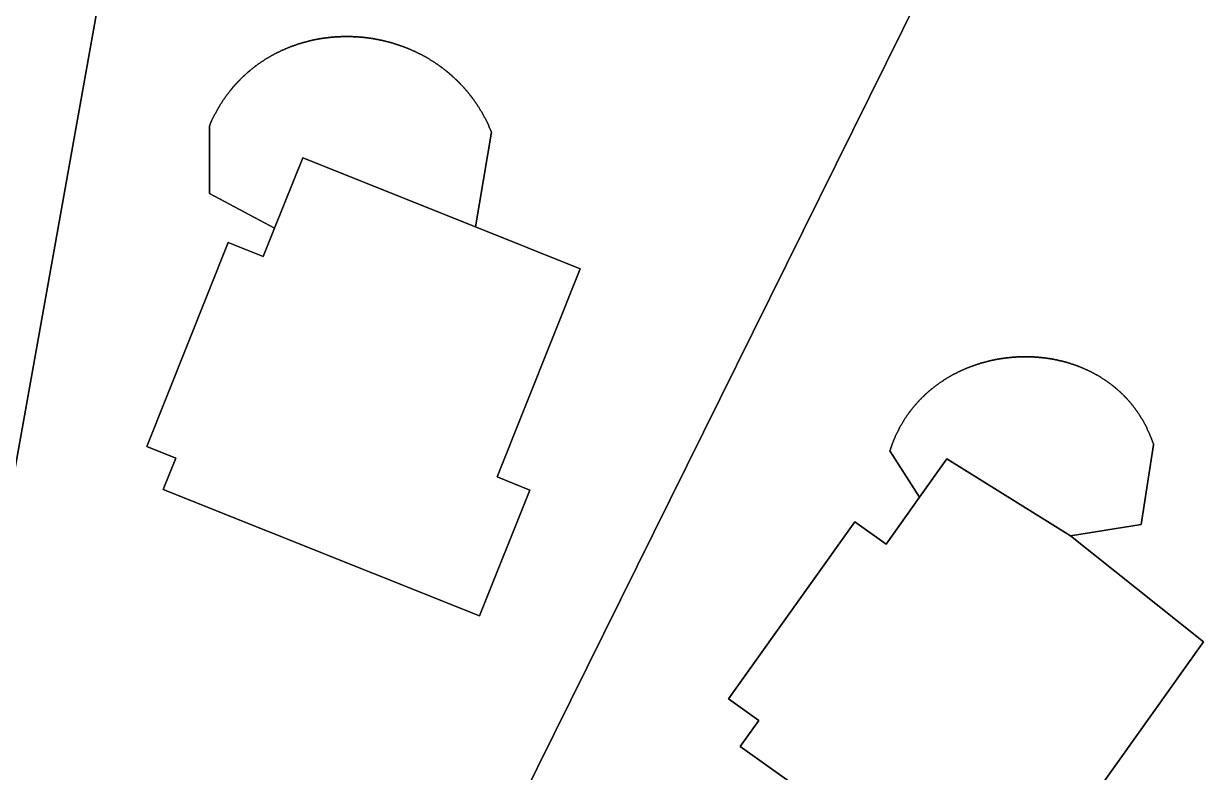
# Model space of a CAD drawing. Header units: millimetres. Extents: x 539514 to 908003, y -69769 to 203909.
# Drawn here: x 618112 to 674203, y 138767 to 174373 of the extents above; entities that cross this region are included whole.
import ezdxf

# ---------------------------------------------------------------- set-up
doc = ezdxf.new("R2010")
doc.units = ezdxf.units.MM
doc.layers.add('CLOSED_AREAS', color=7, linetype='Continuous')
doc.layers.add('REGION_HOLES', color=7, linetype='Continuous')

msp = doc.modelspace()

# ---------------------------------------------------------------- linework, layer by layer
at = {"layer": 'CLOSED_AREAS'}
for points in [[(615286.309, 139774.664), (625779.749, 198363.034)], [(625779.749, 198363.034), (615286.309, 139774.664)], [(638605.063, 131030.132), (665421.631, 185246.235)], [(665421.631, 185246.235), (638605.063, 131030.132)]]:
    msp.add_lwpolyline(points, dxfattribs=at)
for points in [[(626945.686, 169506.076), (626945.686, 166299.747), (630044.528, 164652.231), (631381.057, 167995.289), (639601.149, 164708.959), (640353.97, 169214.592), (640340.029, 169248.781), (640325.947, 169282.843), (640311.724, 169316.779), (640297.361, 169350.588), (640282.858, 169384.271), (640268.216, 169417.826), (640253.435, 169451.255), (640238.515, 169484.558), (640223.458, 169517.733), (640208.264, 169550.782), (640192.934, 169583.704), (640177.467, 169616.499), (640161.866, 169649.166), (640146.129, 169681.708), (640130.258, 169714.122), (640114.253, 169746.409), (640098.115, 169778.569), (640081.844, 169810.601), (640065.441, 169842.507), (640048.906, 169874.286), (640032.241, 169905.938), (640015.445, 169937.462), (639998.519, 169968.859), (639981.464, 170000.129), (639964.28, 170031.272), (639946.967, 170062.287), (639929.527, 170093.175), (639911.96, 170123.936), (639894.266, 170154.569), (639876.446, 170185.075), (639858.501, 170215.453), (639840.43, 170245.704), (639822.236, 170275.827), (639803.917, 170305.823), (639785.475, 170335.692), (639766.91, 170365.432), (639748.223, 170395.045), (639729.414, 170424.531), (639710.485, 170453.889), (639691.434, 170483.119), (639672.264, 170512.221), (639652.974, 170541.195), (639633.565, 170570.042), (639614.038, 170598.761), (639594.393, 170627.352), (639574.631, 170655.815), (639554.752, 170684.151), (639534.757, 170712.358), (639514.646, 170740.437), (639494.42, 170768.388), (639474.08, 170796.212), (639453.626, 170823.907), (639433.058, 170851.474), (639412.378, 170878.913), (639391.585, 170906.224), (639370.68, 170933.406), (639349.664, 170960.461), (639328.538, 170987.387), (639307.301, 171014.185), (639285.955, 171040.855), (639264.5, 171067.396), (639242.936, 171093.809), (639221.265, 171120.094), (639199.486, 171146.25), (639177.6, 171172.277), (639155.608, 171198.177), (639133.51, 171223.947), (639111.307, 171249.59), (639089, 171275.103), (639066.588, 171300.488), (639044.073, 171325.745), (639021.455, 171350.872), (638998.735, 171375.871), (638975.913, 171400.742), (638952.989, 171425.483), (638929.965, 171450.096), (638906.84, 171474.58), (638883.616, 171498.936), (638860.293, 171523.162), (638836.871, 171547.259), (638813.351, 171571.228), (638789.734, 171595.068), (638766.019, 171618.778), (638742.209, 171642.36), (638718.302, 171665.813), (638694.301, 171689.136), (638670.204, 171712.331), (638646.014, 171735.396), (638621.73, 171758.332), (638597.353, 171781.139), (638572.883, 171803.817), (638548.321, 171826.366), (638523.668, 171848.785), (638498.924, 171871.075), (638474.09, 171893.236), (638449.166, 171915.267), (638424.153, 171937.169), (638399.051, 171958.942), (638373.861, 171980.585), (638348.584, 172002.098), (638323.219, 172023.482), (638297.768, 172044.737), (638272.231, 172065.862), (638246.609, 172086.858), (638220.902, 172107.723), (638195.111, 172128.46), (638169.236, 172149.066), (638143.278, 172169.543), (638117.237, 172189.89), (638091.115, 172210.107), (638064.91, 172230.195), (638038.625, 172250.152), (638012.259, 172269.98), (637985.814, 172289.678), (637959.289, 172309.246), (637932.686, 172328.684), (637906.004, 172347.992), (637879.245, 172367.171), (637852.408, 172386.219), (637825.495, 172405.137), (637798.506, 172423.925), (637771.442, 172442.582), (637744.303, 172461.11), (637717.089, 172479.508), (637689.801, 172497.775), (637662.441, 172515.912), (637635.007, 172533.919), (637607.502, 172551.795), (637579.925, 172569.541), (637552.276, 172587.157), (637524.558, 172604.643), (637496.769, 172621.998), (637468.911, 172639.222), (637440.984, 172656.316), (637412.989, 172673.28), (637384.926, 172690.113), (637356.796, 172706.816), (637328.599, 172723.388), (637300.336, 172739.829), (637272.008, 172756.14), (637243.614, 172772.32), (637215.157, 172788.369), (637186.635, 172804.288), (637158.05, 172820.075), (637129.402, 172835.732), (637100.692, 172851.259), (637071.92, 172866.654), (637043.087, 172881.918), (637014.194, 172897.052), (636985.24, 172912.055), (636956.227, 172926.926), (636927.155, 172941.667), (636898.024, 172956.277), (636868.836, 172970.755), (636839.591, 172985.103), (636810.288, 172999.319), (636780.93, 173013.404), (636751.516, 173027.358), (636722.047, 173041.181), (636692.523, 173054.873), (636662.945, 173068.433), (636633.314, 173081.862), (636603.63, 173095.16), (636573.894, 173108.326), (636544.106, 173121.361), (636514.266, 173134.265), (636484.376, 173147.037), (636454.436, 173159.678), (636424.446, 173172.187), (636394.407, 173184.565), (636364.32, 173196.811), (636334.185, 173208.925), (636304.002, 173220.908), (636273.773, 173232.76), (636243.497, 173244.479), (636213.175, 173256.067), (636182.809, 173267.523), (636152.397, 173278.848), (636121.942, 173290.04), (636091.443, 173301.101), (636060.901, 173312.03), (636030.317, 173322.827), (635999.69, 173333.492), (635969.023, 173344.026), (635938.315, 173354.427), (635907.566, 173364.696), (635876.778, 173374.833), (635845.95, 173384.839), (635815.084, 173394.712), (635784.18, 173404.453), (635753.239, 173414.062), (635722.26, 173423.538), (635691.246, 173432.883), (635660.195, 173442.095), (635629.109, 173451.175), (635597.988, 173460.123), (635566.834, 173468.938), (635535.645, 173477.621), (635504.424, 173486.172), (635473.17, 173494.59), (635441.883, 173502.876), (635410.566, 173511.03), (635379.218, 173519.05), (635347.839, 173526.939), (635316.431, 173534.695), (635284.993, 173542.318), (635253.527, 173549.808), (635222.032, 173557.166), (635190.51, 173564.392), (635158.961, 173571.484), (635127.385, 173578.444), (635095.784, 173585.271), (635064.157, 173591.966), (635032.505, 173598.527), (635000.829, 173604.956), (634969.13, 173611.252), (634937.407, 173617.415), (634905.661, 173623.445), (634873.894, 173629.342), (634842.105, 173635.106), (634810.295, 173640.737), (634778.464, 173646.234), (634746.614, 173651.599), (634714.744, 173656.831), (634682.856, 173661.93), (634650.949, 173666.895), (634619.025, 173671.727), (634587.083, 173676.426), (634555.125, 173680.992), (634523.151, 173685.425), (634491.161, 173689.724), (634459.157, 173693.89), (634427.138, 173697.922), (634395.106, 173701.821), (634363.06, 173705.587), (634331.001, 173709.219), (634298.93, 173712.717), (634266.848, 173716.083), (634234.754, 173719.314), (634202.65, 173722.412), (634170.536, 173725.376), (634138.413, 173728.207), (634106.281, 173730.904), (634074.14, 173733.468), (634041.992, 173735.897), (634009.836, 173738.193), (633977.674, 173740.355), (633945.505, 173742.384), (633913.332, 173744.278), (633881.153, 173746.039), (633848.969, 173747.665), (633816.782, 173749.158), (633784.591, 173750.517), (633752.398, 173751.742), (633720.202, 173752.833), (633688.004, 173753.789), (633655.806, 173754.612), (633623.606, 173755.301), (633591.407, 173755.855), (633559.208, 173756.275), (633527.01, 173756.561), (633494.814, 173756.713), (633462.62, 173756.731), (633430.429, 173756.614), (633398.241, 173756.363), (633366.056, 173755.978), (633333.876, 173755.458), (633301.701, 173754.804), (633269.531, 173754.015), (633237.368, 173753.092), (633205.21, 173752.035), (633173.06, 173750.843), (633140.918, 173749.516), (633108.784, 173748.055), (633076.658, 173746.459), (633044.542, 173744.729), (633012.435, 173742.864), (632980.339, 173740.864), (632948.254, 173738.73), (632916.181, 173736.461), (632884.119, 173734.057), (632852.07, 173731.518), (632820.034, 173728.844), (632788.012, 173726.036), (632756.004, 173723.092), (632724.011, 173720.014), (632692.034, 173716.801), (632660.072, 173713.452), (632628.126, 173709.969), (632596.198, 173706.351), (632564.287, 173702.597), (632532.394, 173698.709), (632500.52, 173694.685), (632468.665, 173690.526), (632436.83, 173686.232), (632405.015, 173681.803), (632373.221, 173677.238), (632341.448, 173672.539), (632309.698, 173667.704), (632277.969, 173662.733), (632246.264, 173657.627), (632214.583, 173652.386), (632182.925, 173647.01), (632151.292, 173641.498), (632119.685, 173635.85), (632088.103, 173630.067), (632056.548, 173624.148), (632025.019, 173618.094), (631993.518, 173611.904), (631962.045, 173605.579), (631930.601, 173599.118), (631899.186, 173592.521), (631867.8, 173585.789), (631836.444, 173578.92), (631805.12, 173571.916), (631773.826, 173564.776), (631742.565, 173557.501), (631711.335, 173550.089), (631680.139, 173542.542), (631648.976, 173534.858), (631617.848, 173527.039), (631586.754, 173519.084), (631555.695, 173510.993), (631524.671, 173502.765), (631493.684, 173494.402), (631462.734, 173485.902), (631431.821, 173477.267), (631400.946, 173468.495), (631370.11, 173459.587), (631339.312, 173450.543), (631308.554, 173441.362), (631277.836, 173432.045), (631247.159, 173422.592), (631216.523, 173413.003), (631185.929, 173403.277), (631155.377, 173393.415), (631124.868, 173383.416), (631094.402, 173373.281), (631063.981, 173363.01), (631033.603, 173352.602), (631003.271, 173342.057), (630972.985, 173331.376), (630942.744, 173320.558), (630912.551, 173309.604), (630882.404, 173298.513), (630852.306, 173287.285), (630822.255, 173275.921), (630792.254, 173264.42), (630762.302, 173252.782), (630732.4, 173241.007), (630702.549, 173229.095), (630672.749, 173217.047), (630643, 173204.861), (630613.304, 173192.539), (630583.66, 173180.08), (630554.07, 173167.484), (630524.533, 173154.75), (630495.051, 173141.88), (630465.624, 173128.873), (630436.253, 173115.728), (630406.937, 173102.447), (630377.678, 173089.028), (630348.477, 173075.472), (630319.333, 173061.779), (630290.247, 173047.949), (630261.22, 173033.981), (630232.252, 173019.876), (630203.345, 173005.634), (630174.497, 172991.254), (630145.711, 172976.737), (630116.987, 172962.083), (630088.324, 172947.291), (630059.724, 172932.361), (630031.188, 172917.294), (630002.715, 172902.09), (629974.306, 172886.748), (629945.962, 172871.268), (629917.684, 172855.651), (629889.472, 172839.896), (629861.326, 172824.004), (629833.247, 172807.973), (629805.236, 172791.805), (629777.293, 172775.499), (629749.419, 172759.056), (629721.614, 172742.474), (629693.879, 172725.755), (629666.214, 172708.898), (629638.62, 172691.903), (629611.098, 172674.77), (629583.647, 172657.499), (629556.269, 172640.089), (629528.965, 172622.542), (629501.734, 172604.857), (629474.577, 172587.034), (629447.495, 172569.073), (629420.488, 172550.973), (629393.557, 172532.735), (629366.703, 172514.359), (629339.925, 172495.845), (629313.225, 172477.193), (629286.603, 172458.402), (629260.06, 172439.473), (629233.596, 172420.405), (629207.212, 172401.2), (629180.907, 172381.855), (629154.684, 172362.373), (629128.542, 172342.751), (629102.482, 172322.992), (629076.505, 172303.094), (629050.61, 172283.057), (629024.799, 172262.881), (628999.072, 172242.567), (628973.43, 172222.115), (628947.873, 172201.523), (628922.402, 172180.793), (628897.017, 172159.924), (628871.72, 172138.917), (628846.509, 172117.77), (628821.386, 172096.485), (628796.352, 172075.061), (628771.407, 172053.498), (628746.552, 172031.796), (628721.787, 172009.956), (628697.113, 171987.976), (628672.529, 171965.857), (628648.038, 171943.599), (628623.639, 171921.202), (628599.333, 171898.666), (628575.121, 171875.991), (628551.002, 171853.177), (628526.978, 171830.223), (628503.049, 171807.131), (628479.216, 171783.899), (628455.479, 171760.528), (628431.839, 171737.017), (628408.296, 171713.367), (628384.851, 171689.578), (628361.505, 171665.65), (628338.257, 171641.582), (628315.109, 171617.374), (628292.062, 171593.027), (628269.114, 171568.541), (628246.268, 171543.915), (628223.524, 171519.15), (628200.882, 171494.245), (628178.342, 171469.2), (628155.907, 171444.016), (628133.575, 171418.692), (628111.347, 171393.228), (628089.225, 171367.624), (628067.208, 171341.881), (628045.297, 171315.998), (628023.493, 171289.975), (628001.796, 171263.812), (627980.207, 171237.51), (627958.727, 171211.067), (627937.355, 171184.485), (627916.093, 171157.762), (627894.94, 171130.9), (627873.898, 171103.897), (627852.968, 171076.755), (627832.148, 171049.472), (627811.441, 171022.049), (627790.847, 170994.487), (627770.366, 170966.783), (627749.999, 170938.94), (627729.747, 170910.957), (627709.609, 170882.833), (627689.586, 170854.569), (627669.68, 170826.164), (627649.891, 170797.62), (627630.218, 170768.934), (627610.663, 170740.109), (627591.227, 170711.143), (627571.909, 170682.036), (627552.71, 170652.789), (627533.632, 170623.402), (627514.674, 170593.874), (627495.836, 170564.205), (627477.121, 170534.396), (627458.527, 170504.446), (627440.056, 170474.355), (627421.709, 170444.124), (627403.485, 170413.752), (627385.385, 170383.239), (627367.41, 170352.585), (627349.561, 170321.791), (627331.837, 170290.856), (627314.24, 170259.779), (627296.77, 170228.562), (627279.428, 170197.204), (627262.214, 170165.705), (627245.128, 170134.065), (627228.172, 170102.284), (627211.345, 170070.362), (627194.649, 170038.299), (627178.084, 170006.095), (627161.65, 169973.749), (627145.348, 169941.263), (627129.179, 169908.635), (627113.143, 169875.866), (627097.24, 169842.955), (627081.472, 169809.904), (627065.838, 169776.711), (627050.34, 169743.376), (627034.978, 169709.901), (627019.751, 169676.284), (627004.662, 169642.525), (626989.711, 169608.625), (626974.897, 169574.584), (626960.222, 169540.401)], [(639601.149, 164708.959), (631381.057, 167995.289), (630044.528, 164652.231), (629502.828, 163297.278), (627843.046, 163960.846), (623963.361, 154256.595), (625344.551, 153704.406), (624751.253, 152220.39), (639783.375, 146210.663), (642175.721, 152194.635), (640619.024, 152816.991), (644577.89, 162719.296)], [(660705.02, 151846.858), (662006.24, 153671.708), (667890.533, 150012.391), (671251.319, 150559.588), (671834.288, 154348.886), (671823.035, 154382.728), (671811.623, 154416.43), (671800.055, 154449.992), (671788.329, 154483.414), (671776.448, 154516.697), (671764.411, 154549.839), (671752.219, 154582.841), (671739.873, 154615.704), (671727.373, 154648.427), (671714.721, 154681.01), (671701.916, 154713.453), (671688.96, 154745.756), (671675.852, 154777.92), (671662.594, 154809.944), (671649.186, 154841.829), (671635.629, 154873.573), (671621.923, 154905.179), (671608.069, 154936.644), (671594.068, 154967.971), (671579.921, 154999.157), (671565.627, 155030.205), (671551.188, 155061.113), (671536.604, 155091.881), (671521.875, 155122.51), (671507.003, 155153), (671491.988, 155183.351), (671476.831, 155213.562), (671461.532, 155243.634), (671446.092, 155273.567), (671430.512, 155303.361), (671414.792, 155333.016), (671398.932, 155362.531), (671382.934, 155391.908), (671366.798, 155421.145), (671350.524, 155450.243), (671334.114, 155479.203), (671317.568, 155508.023), (671300.886, 155536.705), (671284.07, 155565.248), (671267.119, 155593.651), (671250.035, 155621.916), (671232.817, 155650.043), (671215.468, 155678.03), (671197.986, 155705.879), (671180.374, 155733.589), (671162.631, 155761.161), (671144.758, 155788.593), (671126.756, 155815.888), (671108.626, 155843.043), (671090.367, 155870.061), (671071.981, 155896.939), (671053.468, 155923.679), (671034.83, 155950.281), (671016.065, 155976.744), (670997.176, 156003.069), (670978.163, 156029.256), (670959.026, 156055.304), (670939.766, 156081.214), (670920.384, 156106.986), (670900.88, 156132.62), (670881.255, 156158.115), (670861.51, 156183.472), (670841.644, 156208.692), (670821.66, 156233.773), (670801.556, 156258.716), (670781.335, 156283.521), (670760.997, 156308.188), (670740.541, 156332.717), (670719.97, 156357.108), (670699.283, 156381.361), (670678.481, 156405.476), (670657.565, 156429.454), (670636.536, 156453.293), (670615.393, 156476.995), (670594.139, 156500.559), (670572.772, 156523.986), (670551.294, 156547.274), (670529.706, 156570.426), (670508.008, 156593.439), (670486.201, 156616.315), (670464.285, 156639.053), (670442.261, 156661.654), (670420.13, 156684.118), (670397.892, 156706.443), (670375.548, 156728.632), (670353.098, 156750.683), (670330.544, 156772.597), (670307.885, 156794.373), (670285.123, 156816.012), (670262.257, 156837.514), (670239.29, 156858.878), (670216.22, 156880.106), (670193.05, 156901.196), (670169.779, 156922.149), (670146.408, 156942.965), (670122.938, 156963.644), (670099.369, 156984.186), (670075.703, 157004.59), (670051.939, 157024.858), (670028.078, 157044.989), (670004.121, 157064.983), (669980.068, 157084.84), (669955.921, 157104.56), (669931.68, 157124.144), (669907.345, 157143.59), (669882.916, 157162.9), (669858.396, 157182.073), (669833.784, 157201.109), (669809.08, 157220.009), (669784.287, 157238.772), (669759.403, 157257.399), (669734.43, 157275.888), (669709.368, 157294.242), (669684.219, 157312.459), (669658.982, 157330.539), (669633.658, 157348.483), (669608.248, 157366.29), (669582.753, 157383.961), (669557.173, 157401.496), (669531.508, 157418.894), (669505.76, 157436.157), (669479.929, 157453.282), (669454.016, 157470.272), (669428.021, 157487.125), (669401.944, 157503.843), (669375.788, 157520.424), (669349.551, 157536.869), (669323.235, 157553.178), (669296.84, 157569.351), (669270.368, 157585.388), (669243.818, 157601.289), (669217.191, 157617.054), (669190.488, 157632.683), (669163.71, 157648.176), (669136.857, 157663.533), (669109.929, 157678.755), (669082.928, 157693.841), (669055.854, 157708.791), (669028.708, 157723.605), (669001.49, 157738.283), (668974.2, 157752.826), (668946.84, 157767.234), (668919.411, 157781.505), (668891.912, 157795.641), (668864.344, 157809.642), (668836.708, 157823.507), (668809.005, 157837.237), (668781.235, 157850.831), (668753.4, 157864.29), (668725.498, 157877.613), (668697.532, 157890.801), (668669.501, 157903.854), (668641.407, 157916.771), (668613.25, 157929.553), (668585.03, 157942.2), (668556.749, 157954.712), (668528.406, 157967.089), (668500.003, 157979.33), (668471.54, 157991.437), (668443.018, 158003.408), (668414.437, 158015.244), (668385.798, 158026.946), (668357.102, 158038.512), (668328.349, 158049.943), (668299.54, 158061.24), (668270.676, 158072.402), (668241.756, 158083.428), (668212.782, 158094.32), (668183.755, 158105.078), (668154.674, 158115.7), (668125.541, 158126.188), (668096.357, 158136.541), (668067.121, 158146.759), (668037.835, 158156.843), (668008.499, 158166.792), (667979.113, 158176.607), (667949.679, 158186.287), (667920.197, 158195.833), (667890.667, 158205.244), (667861.091, 158214.521), (667831.469, 158223.663), (667801.801, 158232.671), (667772.088, 158241.545), (667742.331, 158250.284), (667712.53, 158258.889), (667682.686, 158267.36), (667652.8, 158275.697), (667622.872, 158283.899), (667592.903, 158291.967), (667562.893, 158299.901), (667532.844, 158307.702), (667502.755, 158315.368), (667472.628, 158322.9), (667442.462, 158330.298), (667412.259, 158337.562), (667382.02, 158344.692), (667351.744, 158351.688), (667321.432, 158358.55), (667291.086, 158365.279), (667260.706, 158371.874), (667230.292, 158378.335), (667199.844, 158384.662), (667169.365, 158390.856), (667138.853, 158396.915), (667108.311, 158402.842), (667077.738, 158408.634), (667047.135, 158414.293), (667016.502, 158419.819), (666985.841, 158425.211), (666955.153, 158430.469), (666924.436, 158435.594), (666893.693, 158440.586), (666862.924, 158445.444), (666832.129, 158450.169), (666801.309, 158454.76), (666770.465, 158459.219), (666739.597, 158463.544), (666708.707, 158467.735), (666677.794, 158471.794), (666646.859, 158475.719), (666615.902, 158479.512), (666584.926, 158483.171), (666553.929, 158486.697), (666522.914, 158490.09), (666491.879, 158493.35), (666460.826, 158496.477), (666429.757, 158499.471), (666398.67, 158502.332), (666367.567, 158505.06), (666336.448, 158507.656), (666305.315, 158510.118), (666274.167, 158512.448), (666243.006, 158514.645), (666211.832, 158516.709), (666180.645, 158518.641), (666149.447, 158520.44), (666118.237, 158522.106), (666087.017, 158523.64), (666055.786, 158525.041), (666024.547, 158526.31), (665993.299, 158527.446), (665962.043, 158528.45), (665930.779, 158529.321), (665899.508, 158530.059), (665868.232, 158530.666), (665836.95, 158531.14), (665805.663, 158531.482), (665774.371, 158531.691), (665743.076, 158531.768), (665711.778, 158531.713), (665680.478, 158531.526), (665649.176, 158531.207), (665617.872, 158530.755), (665586.568, 158530.171), (665555.264, 158529.456), (665523.961, 158528.608), (665492.659, 158527.628), (665461.359, 158526.517), (665430.062, 158525.273), (665398.767, 158523.897), (665367.477, 158522.39), (665336.191, 158520.751), (665304.91, 158518.98), (665273.635, 158517.077), (665242.366, 158515.042), (665211.105, 158512.876), (665179.85, 158510.578), (665148.604, 158508.148), (665117.367, 158505.587), (665086.139, 158502.894), (665054.921, 158500.069), (665023.714, 158497.113), (664992.518, 158494.026), (664961.335, 158490.807), (664930.163, 158487.457), (664899.005, 158483.975), (664867.861, 158480.362), (664836.731, 158476.617), (664805.616, 158472.741), (664774.517, 158468.734), (664743.435, 158464.596), (664712.369, 158460.326), (664681.321, 158455.926), (664650.291, 158451.394), (664619.279, 158446.731), (664588.288, 158441.937), (664557.316, 158437.012), (664526.365, 158431.955), (664495.435, 158426.768), (664464.527, 158421.45), (664433.642, 158416.001), (664402.78, 158410.421), (664371.942, 158404.71), (664341.128, 158398.869), (664310.339, 158392.896), (664279.576, 158386.793), (664248.84, 158380.559), (664218.13, 158374.194), (664187.448, 158367.699), (664156.794, 158361.073), (664126.168, 158354.316), (664095.573, 158347.429), (664065.007, 158340.411), (664034.472, 158333.263), (664003.968, 158325.984), (663973.496, 158318.575), (663943.057, 158311.035), (663912.651, 158303.365), (663882.279, 158295.565), (663851.941, 158287.634), (663821.638, 158279.573), (663791.371, 158271.382), (663761.14, 158263.06), (663730.946, 158254.608), (663700.79, 158246.027), (663670.672, 158237.314), (663640.592, 158228.472), (663610.552, 158219.5), (663580.552, 158210.398), (663550.593, 158201.165), (663520.675, 158191.803), (663490.799, 158182.311), (663460.966, 158172.689), (663431.176, 158162.937), (663401.429, 158153.055), (663371.727, 158143.043), (663342.07, 158132.901), (663312.459, 158122.63), (663282.894, 158112.229), (663253.376, 158101.698), (663223.905, 158091.038), (663194.483, 158080.248), (663165.109, 158069.328), (663135.785, 158058.279), (663106.511, 158047.1), (663077.288, 158035.792), (663048.115, 158024.354), (663018.995, 158012.787), (662989.927, 158001.09), (662960.913, 157989.264), (662931.952, 157977.309), (662903.046, 157965.224), (662874.195, 157953.01), (662845.399, 157940.667), (662816.66, 157928.194), (662787.977, 157915.593), (662759.353, 157902.862), (662730.786, 157890.002), (662702.278, 157877.013), (662673.829, 157863.894), (662645.441, 157850.647), (662617.113, 157837.271), (662588.847, 157823.766), (662560.642, 157810.132), (662532.5, 157796.369), (662504.421, 157782.477), (662476.406, 157768.456), (662448.456, 157754.307), (662420.57, 157740.028), (662392.75, 157725.621), (662364.996, 157711.085), (662337.309, 157696.421), (662309.69, 157681.628), (662282.139, 157666.706), (662254.657, 157651.655), (662227.244, 157636.476), (662199.901, 157621.169), (662172.629, 157605.733), (662145.428, 157590.168), (662118.299, 157574.475), (662091.242, 157558.654), (662064.259, 157542.704), (662037.35, 157526.626), (662010.514, 157510.42), (661983.754, 157494.085), (661957.07, 157477.622), (661930.462, 157461.031), (661903.93, 157444.312), (661877.477, 157427.464), (661851.101, 157410.489), (661824.804, 157393.385), (661798.587, 157376.153), (661772.45, 157358.794), (661746.393, 157341.306), (661720.417, 157323.69), (661694.524, 157305.947), (661668.713, 157288.075), (661642.985, 157270.075), (661617.341, 157251.948), (661591.781, 157233.693), (661566.306, 157215.31), (661540.917, 157196.8), (661515.615, 157178.161), (661490.399, 157159.395), (661465.27, 157140.502), (661440.23, 157121.48), (661415.279, 157102.331), (661390.417, 157083.055), (661365.645, 157063.651), (661340.964, 157044.12), (661316.373, 157024.461), (661291.875, 157004.674), (661267.47, 156984.761), (661243.157, 156964.72), (661218.938, 156944.551), (661194.814, 156924.255), (661170.785, 156903.832), (661146.851, 156883.282), (661123.013, 156862.605), (661099.273, 156841.8), (661075.63, 156820.868), (661052.085, 156799.809), (661028.639, 156778.623), (661005.292, 156757.31), (660982.045, 156735.87), (660958.899, 156714.303), (660935.855, 156692.609), (660912.912, 156670.788), (660890.071, 156648.84), (660867.334, 156626.766), (660844.701, 156604.564), (660822.171, 156582.236), (660799.747, 156559.781), (660777.429, 156537.199), (660755.217, 156514.49), (660733.111, 156491.655), (660711.114, 156468.693), (660689.224, 156445.605), (660667.443, 156422.39), (660645.771, 156399.048), (660624.21, 156375.58), (660602.759, 156351.985), (660581.419, 156328.264), (660560.192, 156304.417), (660539.076, 156280.443), (660518.074, 156256.343), (660497.186, 156232.116), (660476.412, 156207.763), (660455.753, 156183.284), (660435.21, 156158.679), (660414.783, 156133.947), (660394.472, 156109.09), (660374.28, 156084.106), (660354.205, 156058.996), (660334.249, 156033.76), (660314.413, 156008.398), (660294.696, 155982.91), (660275.101, 155957.296), (660255.626, 155931.556), (660236.273, 155905.69), (660217.043, 155879.698), (660197.936, 155853.58), (660178.953, 155827.337), (660160.094, 155800.968), (660141.36, 155774.473), (660122.752, 155747.852), (660104.27, 155721.105), (660085.915, 155694.233), (660067.687, 155667.236), (660049.587, 155640.112), (660031.617, 155612.863), (660013.775, 155585.489), (659996.064, 155557.989), (659978.483, 155530.363), (659961.033, 155502.613), (659943.716, 155474.736), (659926.53, 155446.735), (659909.478, 155418.608), (659892.56, 155390.355), (659875.776, 155361.978), (659859.127, 155333.475), (659842.614, 155304.847), (659826.237, 155276.093), (659809.996, 155247.215), (659793.894, 155218.211), (659777.929, 155189.083), (659762.103, 155159.829), (659746.417, 155130.45), (659730.87, 155100.946), (659715.464, 155071.317), (659700.2, 155041.564), (659685.077, 155011.685), (659670.096, 154981.682), (659655.259, 154951.553), (659640.566, 154921.3), (659626.017, 154890.922), (659611.613, 154860.42), (659597.354, 154829.792), (659583.242, 154799.04), (659569.276, 154768.163), (659555.458, 154737.162), (659541.789, 154706.036), (659528.268, 154674.786), (659514.896, 154643.411), (659501.674, 154611.911), (659488.603, 154580.287), (659475.683, 154548.539), (659462.915, 154516.666), (659450.3, 154484.669), (659437.837, 154452.547), (659425.528, 154420.301), (659413.374, 154387.931), (659401.375, 154355.437), (659389.531, 154322.818), (659377.843, 154290.075), (659366.313, 154257.208), (659354.94, 154224.217), (659343.724, 154191.102), (659332.668, 154157.863), (659321.771, 154124.5), (659311.034, 154091.012), (659300.458, 154057.401)], [(667890.533, 150012.391), (662006.24, 153671.708), (660705.02, 151846.858), (659118.05, 149621.267), (657623.462, 150686.991), (655375.13, 147533.896), (651620.134, 142267.834), (653065.235, 141237.396), (652185.829, 140004.103), (665613.151, 130429.674), (668947.623, 135105.987), (667766.311, 135948.328), (674202.764, 144974.906)]]:
    msp.add_lwpolyline(points, close=True, dxfattribs=at)
at = {"layer": 'REGION_HOLES'}
msp.add_lwpolyline([(640353.97, 169214.592), (639601.149, 164708.959), (644577.89, 162719.296), (640619.024, 152816.991), (642175.721, 152194.635), (639783.375, 146210.663), (624751.253, 152220.39), (625344.551, 153704.406), (623963.361, 154256.595), (627843.046, 163960.846), (629502.828, 163297.278), (630044.528, 164652.231), (626945.686, 166299.747), (626945.686, 169506.076), (626960.222, 169540.401), (626974.897, 169574.584), (626989.711, 169608.625), (627004.662, 169642.525), (627019.751, 169676.284), (627034.978, 169709.901), (627050.34, 169743.376), (627065.838, 169776.711), (627081.472, 169809.904), (627097.24, 169842.955), (627113.143, 169875.866), (627129.179, 169908.635), (627145.348, 169941.263), (627161.65, 169973.749), (627178.084, 170006.095), (627194.649, 170038.299), (627211.345, 170070.362), (627228.172, 170102.284), (627245.128, 170134.065), (627262.214, 170165.705), (627279.428, 170197.204), (627296.77, 170228.562), (627314.24, 170259.779), (627331.837, 170290.856), (627349.561, 170321.791), (627367.41, 170352.585), (627385.385, 170383.239), (627403.485, 170413.752), (627421.709, 170444.124), (627440.056, 170474.355), (627458.527, 170504.446), (627477.121, 170534.396), (627495.836, 170564.205), (627514.674, 170593.874), (627533.632, 170623.402), (627552.71, 170652.789), (627571.909, 170682.036), (627591.227, 170711.143), (627610.663, 170740.109), (627630.218, 170768.934), (627649.891, 170797.62), (627669.68, 170826.164), (627689.586, 170854.569), (627709.609, 170882.833), (627729.747, 170910.957), (627749.999, 170938.94), (627770.366, 170966.783), (627790.847, 170994.487), (627811.441, 171022.049), (627832.148, 171049.472), (627852.968, 171076.755), (627873.898, 171103.897), (627894.94, 171130.9), (627916.093, 171157.762), (627937.355, 171184.485), (627958.727, 171211.067), (627980.207, 171237.51), (628001.796, 171263.812), (628023.493, 171289.975), (628045.297, 171315.998), (628067.208, 171341.881), (628089.225, 171367.624), (628111.347, 171393.228), (628133.575, 171418.692), (628155.907, 171444.016), (628178.342, 171469.2), (628200.882, 171494.245), (628223.524, 171519.15), (628246.268, 171543.915), (628269.114, 171568.541), (628292.062, 171593.027), (628315.109, 171617.374), (628338.257, 171641.582), (628361.505, 171665.65), (628384.851, 171689.578), (628408.296, 171713.367), (628431.839, 171737.017), (628455.479, 171760.528), (628479.216, 171783.899), (628503.049, 171807.131), (628526.978, 171830.223), (628551.002, 171853.177), (628575.121, 171875.991), (628599.333, 171898.666), (628623.639, 171921.202), (628648.038, 171943.599), (628672.529, 171965.857), (628697.113, 171987.976), (628721.787, 172009.956), (628746.552, 172031.796), (628771.407, 172053.498), (628796.352, 172075.061), (628821.386, 172096.485), (628846.509, 172117.77), (628871.72, 172138.917), (628897.017, 172159.924), (628922.402, 172180.793), (628947.873, 172201.523), (628973.43, 172222.115), (628999.072, 172242.567), (629024.799, 172262.881), (629050.61, 172283.057), (629076.505, 172303.094), (629102.482, 172322.992), (629128.542, 172342.751), (629154.684, 172362.373), (629180.907, 172381.855), (629207.212, 172401.2), (629233.596, 172420.405), (629260.06, 172439.473), (629286.603, 172458.402), (629313.225, 172477.193), (629339.925, 172495.845), (629366.703, 172514.359), (629393.557, 172532.735), (629420.488, 172550.973), (629447.495, 172569.073), (629474.577, 172587.034), (629501.734, 172604.857), (629528.965, 172622.542), (629556.269, 172640.089), (629583.647, 172657.499), (629611.098, 172674.77), (629638.62, 172691.903), (629666.214, 172708.898), (629693.879, 172725.755), (629721.614, 172742.474), (629749.419, 172759.056), (629777.293, 172775.499), (629805.236, 172791.805), (629833.247, 172807.973), (629861.326, 172824.004), (629889.472, 172839.896), (629917.684, 172855.651), (629945.962, 172871.268), (629974.306, 172886.748), (630002.715, 172902.09), (630031.188, 172917.294), (630059.724, 172932.361), (630088.324, 172947.291), (630116.987, 172962.083), (630145.711, 172976.737), (630174.497, 172991.254), (630203.345, 173005.634), (630232.252, 173019.876), (630261.22, 173033.981), (630290.247, 173047.949), (630319.333, 173061.779), (630348.477, 173075.472), (630377.678, 173089.028), (630406.937, 173102.447), (630436.253, 173115.728), (630465.624, 173128.873), (630495.051, 173141.88), (630524.533, 173154.75), (630554.07, 173167.484), (630583.66, 173180.08), (630613.304, 173192.539), (630643, 173204.861), (630672.749, 173217.047), (630702.549, 173229.095), (630732.4, 173241.007), (630762.302, 173252.782), (630792.254, 173264.42), (630822.255, 173275.921), (630852.306, 173287.285), (630882.404, 173298.513), (630912.551, 173309.604), (630942.744, 173320.558), (630972.985, 173331.376), (631003.271, 173342.057), (631033.603, 173352.602), (631063.981, 173363.01), (631094.402, 173373.281), (631124.868, 173383.416), (631155.377, 173393.415), (631185.929, 173403.277), (631216.523, 173413.003), (631247.159, 173422.592), (631277.836, 173432.045), (631308.554, 173441.362), (631339.312, 173450.543), (631370.11, 173459.587), (631400.946, 173468.495), (631431.821, 173477.267), (631462.734, 173485.902), (631493.684, 173494.402), (631524.671, 173502.765), (631555.695, 173510.993), (631586.754, 173519.084), (631617.848, 173527.039), (631648.976, 173534.858), (631680.139, 173542.542), (631711.335, 173550.089), (631742.565, 173557.501), (631773.826, 173564.776), (631805.12, 173571.916), (631836.444, 173578.92), (631867.8, 173585.789), (631899.186, 173592.521), (631930.601, 173599.118), (631962.045, 173605.579), (631993.518, 173611.904), (632025.019, 173618.094), (632056.548, 173624.148), (632088.103, 173630.067), (632119.685, 173635.85), (632151.292, 173641.498), (632182.925, 173647.01), (632214.583, 173652.386), (632246.264, 173657.627), (632277.969, 173662.733), (632309.698, 173667.704), (632341.448, 173672.539), (632373.221, 173677.238), (632405.015, 173681.803), (632436.83, 173686.232), (632468.665, 173690.526), (632500.52, 173694.685), (632532.394, 173698.709), (632564.287, 173702.597), (632596.198, 173706.351), (632628.126, 173709.969), (632660.072, 173713.452), (632692.034, 173716.801), (632724.011, 173720.014), (632756.004, 173723.092), (632788.012, 173726.036), (632820.034, 173728.844), (632852.07, 173731.518), (632884.119, 173734.057), (632916.181, 173736.461), (632948.254, 173738.73), (632980.339, 173740.864), (633012.435, 173742.864), (633044.542, 173744.729), (633076.658, 173746.459), (633108.784, 173748.055), (633140.918, 173749.516), (633173.06, 173750.843), (633205.21, 173752.035), (633237.368, 173753.092), (633269.531, 173754.015), (633301.701, 173754.804), (633333.876, 173755.458), (633366.056, 173755.978), (633398.241, 173756.363), (633430.429, 173756.614), (633462.62, 173756.731), (633494.814, 173756.713), (633527.01, 173756.561), (633559.208, 173756.275), (633591.407, 173755.855), (633623.606, 173755.301), (633655.806, 173754.612), (633688.004, 173753.789), (633720.202, 173752.833), (633752.398, 173751.742), (633784.591, 173750.517), (633816.782, 173749.158), (633848.969, 173747.665), (633881.153, 173746.039), (633913.332, 173744.278), (633945.505, 173742.384), (633977.674, 173740.355), (634009.836, 173738.193), (634041.992, 173735.897), (634074.14, 173733.468), (634106.281, 173730.904), (634138.413, 173728.207), (634170.536, 173725.376), (634202.65, 173722.412), (634234.754, 173719.314), (634266.848, 173716.083), (634298.93, 173712.717), (634331.001, 173709.219), (634363.06, 173705.587), (634395.106, 173701.821), (634427.138, 173697.922), (634459.157, 173693.89), (634491.161, 173689.724), (634523.151, 173685.425), (634555.125, 173680.992), (634587.083, 173676.426), (634619.025, 173671.727), (634650.949, 173666.895), (634682.856, 173661.93), (634714.744, 173656.831), (634746.614, 173651.599), (634778.464, 173646.234), (634810.295, 173640.737), (634842.105, 173635.106), (634873.894, 173629.342), (634905.661, 173623.445), (634937.407, 173617.415), (634969.13, 173611.252), (635000.829, 173604.956), (635032.505, 173598.527), (635064.157, 173591.966), (635095.784, 173585.271), (635127.385, 173578.444), (635158.961, 173571.484), (635190.51, 173564.392), (635222.032, 173557.166), (635253.527, 173549.808), (635284.993, 173542.318), (635316.431, 173534.695), (635347.839, 173526.939), (635379.218, 173519.05), (635410.566, 173511.03), (635441.883, 173502.876), (635473.17, 173494.59), (635504.424, 173486.172), (635535.645, 173477.621), (635566.834, 173468.938), (635597.988, 173460.123), (635629.109, 173451.175), (635660.195, 173442.095), (635691.246, 173432.883), (635722.26, 173423.538), (635753.239, 173414.062), (635784.18, 173404.453), (635815.084, 173394.712), (635845.95, 173384.839), (635876.778, 173374.833), (635907.566, 173364.696), (635938.315, 173354.427), (635969.023, 173344.026), (635999.69, 173333.492), (636030.317, 173322.827), (636060.901, 173312.03), (636091.443, 173301.101), (636121.942, 173290.04), (636152.397, 173278.848), (636182.809, 173267.523), (636213.175, 173256.067), (636243.497, 173244.479), (636273.773, 173232.76), (636304.002, 173220.908), (636334.185, 173208.925), (636364.32, 173196.811), (636394.407, 173184.565), (636424.446, 173172.187), (636454.436, 173159.678), (636484.376, 173147.037), (636514.266, 173134.265), (636544.106, 173121.361), (636573.894, 173108.326), (636603.63, 173095.16), (636633.314, 173081.862), (636662.945, 173068.433), (636692.523, 173054.873), (636722.047, 173041.181), (636751.516, 173027.358), (636780.93, 173013.404), (636810.288, 172999.319), (636839.591, 172985.103), (636868.836, 172970.755), (636898.024, 172956.277), (636927.155, 172941.667), (636956.227, 172926.926), (636985.24, 172912.055), (637014.194, 172897.052), (637043.087, 172881.918), (637071.92, 172866.654), (637100.692, 172851.259), (637129.402, 172835.732), (637158.05, 172820.075), (637186.635, 172804.288), (637215.157, 172788.369), (637243.614, 172772.32), (637272.008, 172756.14), (637300.336, 172739.829), (637328.599, 172723.388), (637356.796, 172706.816), (637384.926, 172690.113), (637412.989, 172673.28), (637440.984, 172656.316), (637468.911, 172639.222), (637496.769, 172621.998), (637524.558, 172604.643), (637552.276, 172587.157), (637579.925, 172569.541), (637607.502, 172551.795), (637635.007, 172533.919), (637662.441, 172515.912), (637689.801, 172497.775), (637717.089, 172479.508), (637744.303, 172461.11), (637771.442, 172442.582), (637798.506, 172423.925), (637825.495, 172405.137), (637852.408, 172386.219), (637879.245, 172367.171), (637906.004, 172347.992), (637932.686, 172328.684), (637959.289, 172309.246), (637985.814, 172289.678), (638012.259, 172269.98), (638038.625, 172250.152), (638064.91, 172230.195), (638091.115, 172210.107), (638117.237, 172189.89), (638143.278, 172169.543), (638169.236, 172149.066), (638195.111, 172128.46), (638220.902, 172107.723), (638246.609, 172086.858), (638272.231, 172065.862), (638297.768, 172044.737), (638323.219, 172023.482), (638348.584, 172002.098), (638373.861, 171980.585), (638399.051, 171958.942), (638424.153, 171937.169), (638449.166, 171915.267), (638474.09, 171893.236), (638498.924, 171871.075), (638523.668, 171848.785), (638548.321, 171826.366), (638572.883, 171803.817), (638597.353, 171781.139), (638621.73, 171758.332), (638646.014, 171735.396), (638670.204, 171712.331), (638694.301, 171689.136), (638718.302, 171665.813), (638742.209, 171642.36), (638766.019, 171618.778), (638789.734, 171595.068), (638813.351, 171571.228), (638836.871, 171547.259), (638860.293, 171523.162), (638883.616, 171498.936), (638906.84, 171474.58), (638929.965, 171450.096), (638952.989, 171425.483), (638975.913, 171400.742), (638998.735, 171375.871), (639021.455, 171350.872), (639044.073, 171325.745), (639066.588, 171300.488), (639089, 171275.103), (639111.307, 171249.59), (639133.51, 171223.947), (639155.608, 171198.177), (639177.6, 171172.277), (639199.486, 171146.25), (639221.265, 171120.094), (639242.936, 171093.809), (639264.5, 171067.396), (639285.955, 171040.855), (639307.301, 171014.185), (639328.538, 170987.387), (639349.664, 170960.461), (639370.68, 170933.406), (639391.585, 170906.224), (639412.378, 170878.913), (639433.058, 170851.474), (639453.626, 170823.907), (639474.08, 170796.212), (639494.42, 170768.388), (639514.646, 170740.437), (639534.757, 170712.358), (639554.752, 170684.151), (639574.631, 170655.815), (639594.393, 170627.352), (639614.038, 170598.761), (639633.565, 170570.042), (639652.974, 170541.195), (639672.264, 170512.221), (639691.434, 170483.119), (639710.485, 170453.889), (639729.414, 170424.531), (639748.223, 170395.045), (639766.91, 170365.432), (639785.475, 170335.692), (639803.917, 170305.823), (639822.236, 170275.827), (639840.43, 170245.704), (639858.501, 170215.453), (639876.446, 170185.075), (639894.266, 170154.569), (639911.96, 170123.936), (639929.527, 170093.175), (639946.967, 170062.287), (639964.28, 170031.272), (639981.464, 170000.129), (639998.519, 169968.859), (640015.445, 169937.462), (640032.241, 169905.938), (640048.906, 169874.286), (640065.441, 169842.507), (640081.844, 169810.601), (640098.115, 169778.569), (640114.253, 169746.409), (640130.258, 169714.122), (640146.129, 169681.708), (640161.866, 169649.166), (640177.467, 169616.499), (640192.934, 169583.704), (640208.264, 169550.782), (640223.458, 169517.733), (640238.515, 169484.558), (640253.435, 169451.255), (640268.216, 169417.826), (640282.858, 169384.271), (640297.361, 169350.588), (640311.724, 169316.779), (640325.947, 169282.843), (640340.029, 169248.781)], close=True, dxfattribs=at)
msp.add_lwpolyline([(665613.151, 130429.674), (652185.829, 140004.103), (653065.235, 141237.396), (651620.134, 142267.834), (655375.13, 147533.896), (657623.462, 150686.991), (659118.05, 149621.267), (660705.02, 151846.858), (659300.458, 154057.401), (659311.034, 154091.012), (659321.771, 154124.5), (659332.668, 154157.863), (659343.724, 154191.102), (659354.94, 154224.217), (659366.313, 154257.208), (659377.843, 154290.075), (659389.531, 154322.818), (659401.375, 154355.437), (659413.374, 154387.931), (659425.528, 154420.301), (659437.837, 154452.547), (659450.3, 154484.669), (659462.915, 154516.666), (659475.683, 154548.539), (659488.603, 154580.287), (659501.674, 154611.911), (659514.896, 154643.411), (659528.268, 154674.786), (659541.789, 154706.036), (659555.458, 154737.162), (659569.276, 154768.163), (659583.242, 154799.04), (659597.354, 154829.792), (659611.613, 154860.42), (659626.017, 154890.922), (659640.566, 154921.3), (659655.259, 154951.553), (659670.096, 154981.682), (659685.077, 155011.685), (659700.2, 155041.564), (659715.464, 155071.317), (659730.87, 155100.946), (659746.417, 155130.45), (659762.103, 155159.829), (659777.929, 155189.083), (659793.894, 155218.211), (659809.996, 155247.215), (659826.237, 155276.093), (659842.614, 155304.847), (659859.127, 155333.475), (659875.776, 155361.978), (659892.56, 155390.355), (659909.478, 155418.608), (659926.53, 155446.735), (659943.716, 155474.736), (659961.033, 155502.613), (659978.483, 155530.363), (659996.064, 155557.989), (660013.775, 155585.489), (660031.617, 155612.863), (660049.587, 155640.112), (660067.687, 155667.236), (660085.915, 155694.233), (660104.27, 155721.105), (660122.752, 155747.852), (660141.36, 155774.473), (660160.094, 155800.968), (660178.953, 155827.337), (660197.936, 155853.58), (660217.043, 155879.698), (660236.273, 155905.69), (660255.626, 155931.556), (660275.101, 155957.296), (660294.696, 155982.91), (660314.413, 156008.398), (660334.249, 156033.76), (660354.205, 156058.996), (660374.28, 156084.106), (660394.472, 156109.09), (660414.783, 156133.947), (660435.21, 156158.679), (660455.753, 156183.284), (660476.412, 156207.763), (660497.186, 156232.116), (660518.074, 156256.343), (660539.076, 156280.443), (660560.192, 156304.417), (660581.419, 156328.264), (660602.759, 156351.985), (660624.21, 156375.58), (660645.771, 156399.048), (660667.443, 156422.39), (660689.224, 156445.605), (660711.114, 156468.693), (660733.111, 156491.655), (660755.217, 156514.49), (660777.429, 156537.199), (660799.747, 156559.781), (660822.171, 156582.236), (660844.701, 156604.564), (660867.334, 156626.766), (660890.071, 156648.84), (660912.912, 156670.788), (660935.855, 156692.609), (660958.899, 156714.303), (660982.045, 156735.87), (661005.292, 156757.31), (661028.639, 156778.623), (661052.085, 156799.809), (661075.63, 156820.868), (661099.273, 156841.8), (661123.013, 156862.605), (661146.851, 156883.282), (661170.785, 156903.832), (661194.814, 156924.255), (661218.938, 156944.551), (661243.157, 156964.72), (661267.47, 156984.761), (661291.875, 157004.674), (661316.373, 157024.461), (661340.964, 157044.12), (661365.645, 157063.651), (661390.417, 157083.055), (661415.279, 157102.331), (661440.23, 157121.48), (661465.27, 157140.502), (661490.399, 157159.395), (661515.615, 157178.161), (661540.917, 157196.8), (661566.306, 157215.31), (661591.781, 157233.693), (661617.341, 157251.948), (661642.985, 157270.075), (661668.713, 157288.075), (661694.524, 157305.947), (661720.417, 157323.69), (661746.393, 157341.306), (661772.45, 157358.794), (661798.587, 157376.153), (661824.804, 157393.385), (661851.101, 157410.489), (661877.477, 157427.464), (661903.93, 157444.312), (661930.462, 157461.031), (661957.07, 157477.622), (661983.754, 157494.085), (662010.514, 157510.42), (662037.35, 157526.626), (662064.259, 157542.704), (662091.242, 157558.654), (662118.299, 157574.475), (662145.428, 157590.168), (662172.629, 157605.733), (662199.901, 157621.169), (662227.244, 157636.476), (662254.657, 157651.655), (662282.139, 157666.706), (662309.69, 157681.628), (662337.309, 157696.421), (662364.996, 157711.085), (662392.75, 157725.621), (662420.57, 157740.028), (662448.456, 157754.307), (662476.406, 157768.456), (662504.421, 157782.477), (662532.5, 157796.369), (662560.642, 157810.132), (662588.847, 157823.766), (662617.113, 157837.271), (662645.441, 157850.647), (662673.829, 157863.894), (662702.278, 157877.013), (662730.786, 157890.002), (662759.353, 157902.862), (662787.977, 157915.593), (662816.66, 157928.194), (662845.399, 157940.667), (662874.195, 157953.01), (662903.046, 157965.224), (662931.952, 157977.309), (662960.913, 157989.264), (662989.927, 158001.09), (663018.995, 158012.787), (663048.115, 158024.354), (663077.288, 158035.792), (663106.511, 158047.1), (663135.785, 158058.279), (663165.109, 158069.328), (663194.483, 158080.248), (663223.905, 158091.038), (663253.376, 158101.698), (663282.894, 158112.229), (663312.459, 158122.63), (663342.07, 158132.901), (663371.727, 158143.043), (663401.429, 158153.055), (663431.176, 158162.937), (663460.966, 158172.689), (663490.799, 158182.311), (663520.675, 158191.803), (663550.593, 158201.165), (663580.552, 158210.398), (663610.552, 158219.5), (663640.592, 158228.472), (663670.672, 158237.314), (663700.79, 158246.027), (663730.946, 158254.608), (663761.14, 158263.06), (663791.371, 158271.382), (663821.638, 158279.573), (663851.941, 158287.634), (663882.279, 158295.565), (663912.651, 158303.365), (663943.057, 158311.035), (663973.496, 158318.575), (664003.968, 158325.984), (664034.472, 158333.263), (664065.007, 158340.411), (664095.573, 158347.429), (664126.168, 158354.316), (664156.794, 158361.073), (664187.448, 158367.699), (664218.13, 158374.194), (664248.84, 158380.559), (664279.576, 158386.793), (664310.339, 158392.896), (664341.128, 158398.869), (664371.942, 158404.71), (664402.78, 158410.421), (664433.642, 158416.001), (664464.527, 158421.45), (664495.435, 158426.768), (664526.365, 158431.955), (664557.316, 158437.012), (664588.288, 158441.937), (664619.279, 158446.731), (664650.291, 158451.394), (664681.321, 158455.926), (664712.369, 158460.326), (664743.435, 158464.596), (664774.517, 158468.734), (664805.616, 158472.741), (664836.731, 158476.617), (664867.861, 158480.362), (664899.005, 158483.975), (664930.163, 158487.457), (664961.335, 158490.807), (664992.518, 158494.026), (665023.714, 158497.113), (665054.921, 158500.069), (665086.139, 158502.894), (665117.367, 158505.587), (665148.604, 158508.148), (665179.85, 158510.578), (665211.105, 158512.876), (665242.366, 158515.042), (665273.635, 158517.077), (665304.91, 158518.98), (665336.191, 158520.751), (665367.477, 158522.39), (665398.767, 158523.897), (665430.062, 158525.273), (665461.359, 158526.517), (665492.659, 158527.628), (665523.961, 158528.608), (665555.264, 158529.456), (665586.568, 158530.171), (665617.872, 158530.755), (665649.176, 158531.207), (665680.478, 158531.526), (665711.778, 158531.713), (665743.076, 158531.768), (665774.371, 158531.691), (665805.663, 158531.482), (665836.95, 158531.14), (665868.232, 158530.666), (665899.508, 158530.059), (665930.779, 158529.321), (665962.043, 158528.45), (665993.299, 158527.446), (666024.547, 158526.31), (666055.786, 158525.041), (666087.017, 158523.64), (666118.237, 158522.106), (666149.447, 158520.44), (666180.645, 158518.641), (666211.832, 158516.709), (666243.006, 158514.645), (666274.167, 158512.448), (666305.315, 158510.118), (666336.448, 158507.656), (666367.567, 158505.06), (666398.67, 158502.332), (666429.757, 158499.471), (666460.826, 158496.477), (666491.879, 158493.35), (666522.914, 158490.09), (666553.929, 158486.697), (666584.926, 158483.171), (666615.902, 158479.512), (666646.859, 158475.719), (666677.794, 158471.794), (666708.707, 158467.735), (666739.597, 158463.544), (666770.465, 158459.219), (666801.309, 158454.76), (666832.129, 158450.169), (666862.924, 158445.444), (666893.693, 158440.586), (666924.436, 158435.594), (666955.153, 158430.469), (666985.841, 158425.211), (667016.502, 158419.819), (667047.135, 158414.293), (667077.738, 158408.634), (667108.311, 158402.842), (667138.853, 158396.915), (667169.365, 158390.856), (667199.844, 158384.662), (667230.292, 158378.335), (667260.706, 158371.874), (667291.086, 158365.279), (667321.432, 158358.55), (667351.744, 158351.688), (667382.02, 158344.692), (667412.259, 158337.562), (667442.462, 158330.298), (667472.628, 158322.9), (667502.755, 158315.368), (667532.844, 158307.702), (667562.893, 158299.901), (667592.903, 158291.967), (667622.872, 158283.899), (667652.8, 158275.697), (667682.686, 158267.36), (667712.53, 158258.889), (667742.331, 158250.284), (667772.088, 158241.545), (667801.801, 158232.671), (667831.469, 158223.663), (667861.091, 158214.521), (667890.667, 158205.244), (667920.197, 158195.833), (667949.679, 158186.287), (667979.113, 158176.607), (668008.499, 158166.792), (668037.835, 158156.843), (668067.121, 158146.759), (668096.357, 158136.541), (668125.541, 158126.188), (668154.674, 158115.7), (668183.755, 158105.078), (668212.782, 158094.32), (668241.756, 158083.428), (668270.676, 158072.402), (668299.54, 158061.24), (668328.349, 158049.943), (668357.102, 158038.512), (668385.798, 158026.946), (668414.437, 158015.244), (668443.018, 158003.408), (668471.54, 157991.437), (668500.003, 157979.33), (668528.406, 157967.089), (668556.749, 157954.712), (668585.03, 157942.2), (668613.25, 157929.553), (668641.407, 157916.771), (668669.501, 157903.854), (668697.532, 157890.801), (668725.498, 157877.613), (668753.4, 157864.29), (668781.235, 157850.831), (668809.005, 157837.237), (668836.708, 157823.507), (668864.344, 157809.642), (668891.912, 157795.641), (668919.411, 157781.505), (668946.84, 157767.234), (668974.2, 157752.826), (669001.49, 157738.283), (669028.708, 157723.605), (669055.854, 157708.791), (669082.928, 157693.841), (669109.929, 157678.755), (669136.857, 157663.533), (669163.71, 157648.176), (669190.488, 157632.683), (669217.191, 157617.054), (669243.818, 157601.289), (669270.368, 157585.388), (669296.84, 157569.351), (669323.235, 157553.178), (669349.551, 157536.869), (669375.788, 157520.424), (669401.944, 157503.843), (669428.021, 157487.125), (669454.016, 157470.272), (669479.929, 157453.282), (669505.76, 157436.157), (669531.508, 157418.894), (669557.173, 157401.496), (669582.753, 157383.961), (669608.248, 157366.29), (669633.658, 157348.483), (669658.982, 157330.539), (669684.219, 157312.459), (669709.368, 157294.242), (669734.43, 157275.888), (669759.403, 157257.399), (669784.287, 157238.772), (669809.08, 157220.009), (669833.784, 157201.109), (669858.396, 157182.073), (669882.916, 157162.9), (669907.345, 157143.59), (669931.68, 157124.144), (669955.921, 157104.56), (669980.068, 157084.84), (670004.121, 157064.983), (670028.078, 157044.989), (670051.939, 157024.858), (670075.703, 157004.59), (670099.369, 156984.186), (670122.938, 156963.644), (670146.408, 156942.965), (670169.779, 156922.149), (670193.05, 156901.196), (670216.22, 156880.106), (670239.29, 156858.878), (670262.257, 156837.514), (670285.123, 156816.012), (670307.885, 156794.373), (670330.544, 156772.597), (670353.098, 156750.683), (670375.548, 156728.632), (670397.892, 156706.443), (670420.13, 156684.118), (670442.261, 156661.654), (670464.285, 156639.053), (670486.201, 156616.315), (670508.008, 156593.439), (670529.706, 156570.426), (670551.294, 156547.274), (670572.772, 156523.986), (670594.139, 156500.559), (670615.393, 156476.995), (670636.536, 156453.293), (670657.565, 156429.454), (670678.481, 156405.476), (670699.283, 156381.361), (670719.97, 156357.108), (670740.541, 156332.717), (670760.997, 156308.188), (670781.335, 156283.521), (670801.556, 156258.716), (670821.66, 156233.773), (670841.644, 156208.692), (670861.51, 156183.472), (670881.255, 156158.115), (670900.88, 156132.62), (670920.384, 156106.986), (670939.766, 156081.214), (670959.026, 156055.304), (670978.163, 156029.256), (670997.176, 156003.069), (671016.065, 155976.744), (671034.83, 155950.281), (671053.468, 155923.679), (671071.981, 155896.939), (671090.367, 155870.061), (671108.626, 155843.043), (671126.756, 155815.888), (671144.758, 155788.593), (671162.631, 155761.161), (671180.374, 155733.589), (671197.986, 155705.879), (671215.468, 155678.03), (671232.817, 155650.043), (671250.035, 155621.916), (671267.119, 155593.651), (671284.07, 155565.248), (671300.886, 155536.705), (671317.568, 155508.023), (671334.114, 155479.203), (671350.524, 155450.243), (671366.798, 155421.145), (671382.934, 155391.908), (671398.932, 155362.531), (671414.792, 155333.016), (671430.512, 155303.361), (671446.092, 155273.567), (671461.532, 155243.634), (671476.831, 155213.562), (671491.988, 155183.351), (671507.003, 155153), (671521.875, 155122.51), (671536.604, 155091.881), (671551.188, 155061.113), (671565.627, 155030.205), (671579.921, 154999.157), (671594.068, 154967.971), (671608.069, 154936.644), (671621.923, 154905.179), (671635.629, 154873.573), (671649.186, 154841.829), (671662.594, 154809.944), (671675.852, 154777.92), (671688.96, 154745.756), (671701.916, 154713.453), (671714.721, 154681.01), (671727.373, 154648.427), (671739.873, 154615.704), (671752.219, 154582.841), (671764.411, 154549.839), (671776.448, 154516.697), (671788.329, 154483.414), (671800.055, 154449.992), (671811.623, 154416.43), (671823.035, 154382.728), (671834.288, 154348.886), (671251.319, 150559.588), (667890.533, 150012.391), (674202.764, 144974.906), (667766.311, 135948.328)], dxfattribs=at)

doc.saveas('drawing.dxf')
